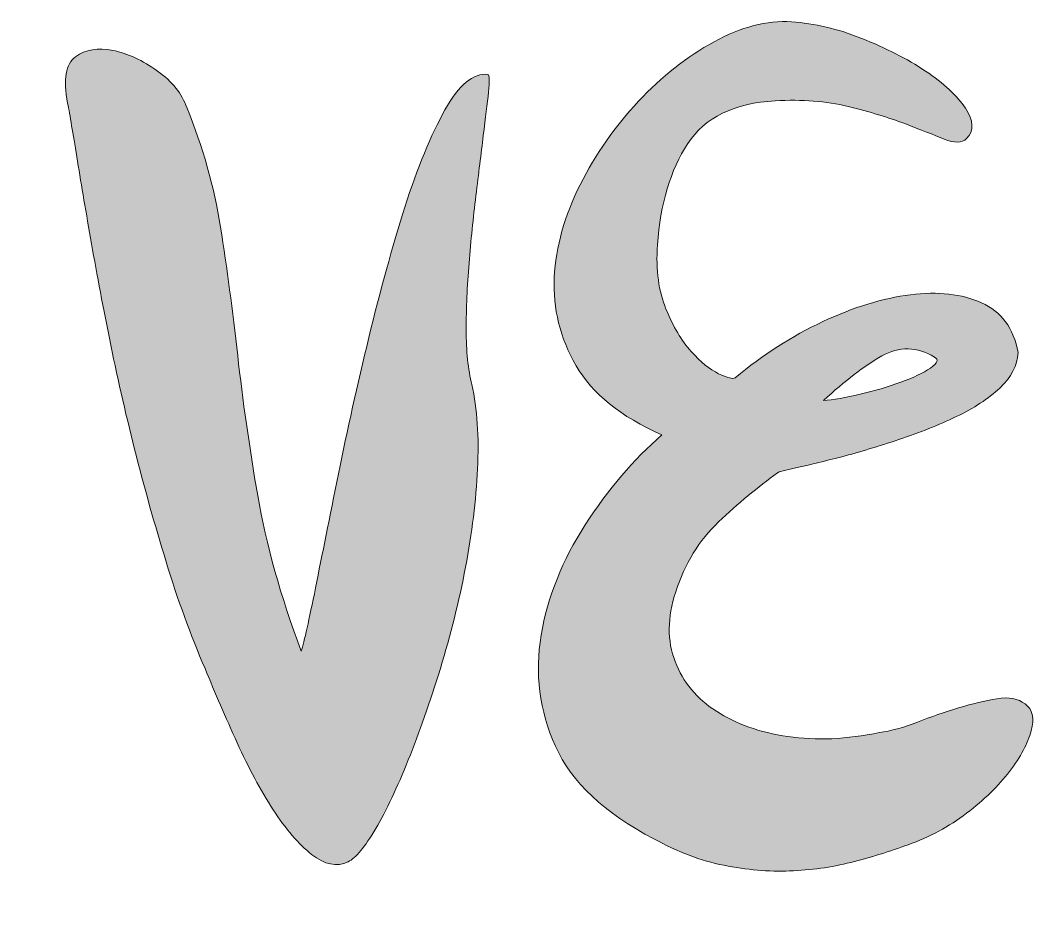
# Model space of a CAD drawing. Header units: inches. Extents: x 0.43 to 5.57, y -5.37 to -0.63.
# Drawn here: x 3.94 to 5.398, y -2.992 to -1.709 of the extents above; entities that cross this region are included whole.
import ezdxf

# ---------------------------------------------------------------- set-up
doc = ezdxf.new("R2010")
doc.units = ezdxf.units.IN
doc.header["$MEASUREMENT"] = 0
doc.layers.add('Layer 1', color=7, linetype='Continuous')

# ---------------------------------------------------------------- blocks, each defined once
blk = doc.blocks.new('block 5')
at = {"layer": 'Layer 1', "true_color": 0xc9963e}
h = blk.add_hatch(color=33, dxfattribs=at)
h.dxf.hatch_style = 2
edge = h.paths.add_edge_path()
edge.add_spline(control_points=[(5.3842, -2.6927), (5.3951, -2.7004), (5.3982, -2.7133), (5.3932, -2.7314), (5.3883, -2.7495), (5.3778, -2.769), (5.3619, -2.7899), (5.346, -2.8107), (5.3254, -2.8308), (5.3002, -2.85), (5.2749, -2.8692), (5.2469, -2.8843), (5.2162, -2.8953), (5.1899, -2.9051), (5.1624, -2.9136), (5.1339, -2.9208), (5.1053, -2.9279), (5.076, -2.932), (5.0458, -2.9331), (5.0156, -2.9342), (4.984, -2.9315), (4.9511, -2.9249), (4.9182, -2.9183), (4.8847, -2.9057), (4.8507, -2.887), (4.7793, -2.8497), (4.7321, -2.8053), (4.7091, -2.7536), (4.686, -2.7021), (4.6791, -2.6488), (4.6885, -2.5939), (4.6978, -2.5391), (4.719, -2.4861), (4.7519, -2.435), (4.7848, -2.384), (4.8216, -2.3409), (4.8622, -2.3058), (4.8029, -2.2794), (4.7618, -2.2463), (4.7387, -2.2062), (4.7157, -2.1661), (4.7052, -2.1238), (4.7074, -2.0794), (4.7096, -2.0349), (4.722, -1.9905), (4.7445, -1.946), (4.767, -1.9016), (4.795, -1.8615), (4.8284, -1.8258), (4.8619, -1.7902), (4.8981, -1.7616), (4.9371, -1.7402), (4.9761, -1.7188), (5.0131, -1.7092), (5.0483, -1.7114), (5.0812, -1.7136), (5.115, -1.7215), (5.1495, -1.7353), (5.1841, -1.749), (5.2146, -1.7646), (5.2409, -1.7822), (5.2672, -1.7998), (5.2864, -1.8176), (5.2985, -1.8357), (5.3106, -1.8538), (5.3111, -1.8684), (5.3002, -1.8793), (5.2936, -1.8859), (5.2829, -1.8862), (5.2681, -1.8801), (5.2533, -1.8741), (5.2343, -1.8667), (5.2113, -1.8579), (5.1882, -1.8491), (5.1611, -1.8409), (5.1298, -1.8332), (5.0985, -1.8256), (5.0636, -1.8228), (5.0252, -1.825), (4.9659, -1.8283), (4.9239, -1.8489), (4.8992, -1.8867), (4.8745, -1.9246), (4.86, -1.9732), (4.8556, -2.0325), (4.8534, -2.0687), (4.8575, -2.0994), (4.868, -2.1247), (4.8784, -2.1499), (4.8905, -2.1702), (4.9042, -2.1856), (4.9179, -2.201), (4.9311, -2.2117), (4.9437, -2.2177), (4.9563, -2.2237), (4.9643, -2.2257), (4.9676, -2.2235), (5.0071, -2.1905), (5.0491, -2.1636), (5.0935, -2.1428), (5.138, -2.1219), (5.18, -2.109), (5.2195, -2.1041), (5.259, -2.0991), (5.293, -2.103), (5.3216, -2.1156), (5.3501, -2.1282), (5.3677, -2.1521), (5.3743, -2.1872), (5.3732, -2.2059), (5.3644, -2.2229), (5.3479, -2.2383), (5.3315, -2.2537), (5.3106, -2.2674), (5.2854, -2.2794), (5.2601, -2.2915), (5.2327, -2.3025), (5.203, -2.3124), (5.1734, -2.3223), (5.1459, -2.3305), (5.1207, -2.3371), (5.0954, -2.3437), (5.074, -2.3489), (5.0565, -2.3527), (5.0389, -2.3566), (5.0296, -2.359), (5.0285, -2.3601), (4.9999, -2.381), (4.9717, -2.4046), (4.9437, -2.4309), (4.9157, -2.4573), (4.8951, -2.4908), (4.882, -2.5314), (4.8699, -2.5687), (4.8696, -2.6022), (4.8811, -2.6318), (4.8927, -2.6614), (4.9124, -2.6853), (4.9404, -2.7034), (4.9684, -2.7215), (5.0027, -2.7336), (5.0433, -2.7397), (5.0839, -2.7457), (5.1278, -2.7438), (5.175, -2.7339), (5.1915, -2.7317), (5.2096, -2.7268), (5.2294, -2.7191), (5.2491, -2.7114), (5.2689, -2.7045), (5.2887, -2.6985), (5.3084, -2.6925), (5.3268, -2.6881), (5.3438, -2.6853), (5.3608, -2.6826), (5.3743, -2.6851), (5.3842, -2.6927)], knot_values=[0, 0, 0, 0, 1, 1, 1, 2, 2, 2, 3, 3, 3, 4, 4, 4, 5, 5, 5, 6, 6, 6, 7, 7, 7, 8, 8, 8, 9, 9, 9, 10, 10, 10, 11, 11, 11, 12, 12, 12, 13, 13, 13, 14, 14, 14, 15, 15, 15, 16, 16, 16, 17, 17, 17, 18, 18, 18, 19, 19, 19, 20, 20, 20, 21, 21, 21, 22, 22, 22, 23, 23, 23, 24, 24, 24, 25, 25, 25, 26, 26, 26, 27, 27, 27, 28, 28, 28, 29, 29, 29, 30, 30, 30, 31, 31, 31, 32, 32, 32, 33, 33, 33, 34, 34, 34, 35, 35, 35, 36, 36, 36, 37, 37, 37, 38, 38, 38, 39, 39, 39, 40, 40, 40, 41, 41, 41, 42, 42, 42, 43, 43, 43, 44, 44, 44, 45, 45, 45, 46, 46, 46, 47, 47, 47, 48, 48, 48, 49, 49, 49, 50, 50, 50, 51, 51, 51, 52, 52, 52, 52], degree=3, periodic=1)
edge = h.paths.add_edge_path()
edge.add_spline(control_points=[(5.2541, -2.1938), (5.2288, -2.1785), (5.2036, -2.1779), (5.1783, -2.1922), (5.1531, -2.2065), (5.1251, -2.2279), (5.0944, -2.2564), (5.1086, -2.2553), (5.1262, -2.2523), (5.147, -2.2473), (5.1679, -2.2424), (5.1874, -2.2366), (5.2055, -2.23), (5.2236, -2.2235), (5.2379, -2.2166), (5.2483, -2.2095), (5.2587, -2.2023), (5.2607, -2.1971), (5.2541, -2.1938)], knot_values=[0, 0, 0, 0, 1, 1, 1, 2, 2, 2, 3, 3, 3, 4, 4, 4, 5, 5, 5, 6, 6, 6, 6], degree=3, periodic=1)
h = blk.add_hatch(color=33, dxfattribs=at)
h.dxf.hatch_style = 2
edge = h.paths.add_edge_path()
edge.add_spline(control_points=[(4.2052, -2.6417), (4.1844, -2.5934), (4.1657, -2.5423), (4.1493, -2.4885), (4.1328, -2.4348), (4.1177, -2.3807), (4.104, -2.3264), (4.0902, -2.272), (4.0782, -2.2188), (4.0677, -2.1667), (4.0573, -2.1145), (4.0483, -2.0665), (4.0406, -2.0226), (4.0329, -1.9787), (4.0263, -1.9397), (4.0208, -1.9057), (4.0153, -1.8717), (4.011, -1.8459), (4.0077, -1.8283), (4.0011, -1.7943), (4.0049, -1.772), (4.0192, -1.7616), (4.0334, -1.7512), (4.0513, -1.7482), (4.0727, -1.7525), (4.0941, -1.7569), (4.1155, -1.7668), (4.1369, -1.7822), (4.1583, -1.7976), (4.1723, -1.8151), (4.1789, -1.8349), (4.202, -1.8909), (4.2181, -1.9482), (4.2275, -2.0069), (4.2368, -2.0657), (4.245, -2.1271), (4.2522, -2.1914), (4.2593, -2.2556), (4.2689, -2.3228), (4.281, -2.3931), (4.2931, -2.4633), (4.3139, -2.5379), (4.3436, -2.617), (4.3479, -2.6027), (4.3548, -2.5723), (4.3641, -2.5256), (4.3735, -2.479), (4.3844, -2.4243), (4.3971, -2.3618), (4.4097, -2.2992), (4.4242, -2.2339), (4.4407, -2.1658), (4.4572, -2.0978), (4.4745, -2.0352), (4.4926, -1.9781), (4.5107, -1.9211), (4.5299, -1.8744), (4.5502, -1.8382), (4.5705, -1.8019), (4.5911, -1.7849), (4.6119, -1.7871), (4.6141, -1.7882), (4.6144, -1.7967), (4.6128, -1.8126), (4.6111, -1.8286), (4.6086, -1.8494), (4.6053, -1.8752), (4.6021, -1.901), (4.5985, -1.9298), (4.5947, -1.9617), (4.5908, -1.9935), (4.5875, -2.0259), (4.5848, -2.0588), (4.582, -2.0917), (4.5807, -2.1236), (4.5807, -2.1543), (4.5807, -2.185), (4.5834, -2.2114), (4.5889, -2.2333), (4.5965, -2.2685), (4.5993, -2.3088), (4.5971, -2.3544), (4.5949, -2.3999), (4.5892, -2.4471), (4.5798, -2.496), (4.5705, -2.5448), (4.5584, -2.5934), (4.5436, -2.6417), (4.5288, -2.69), (4.5134, -2.7339), (4.4975, -2.7734), (4.4816, -2.8129), (4.4659, -2.8459), (4.4506, -2.8722), (4.4352, -2.8985), (4.422, -2.9145), (4.4111, -2.9199), (4.3946, -2.9276), (4.377, -2.9241), (4.3584, -2.9092), (4.3397, -2.8944), (4.3213, -2.873), (4.3032, -2.845), (4.2851, -2.817), (4.2678, -2.7849), (4.2514, -2.7487), (4.2349, -2.7125), (4.2195, -2.6768), (4.2052, -2.6417)], knot_values=[0, 0, 0, 0, 1, 1, 1, 2, 2, 2, 3, 3, 3, 4, 4, 4, 5, 5, 5, 6, 6, 6, 7, 7, 7, 8, 8, 8, 9, 9, 9, 10, 10, 10, 11, 11, 11, 12, 12, 12, 13, 13, 13, 14, 14, 14, 15, 15, 15, 16, 16, 16, 17, 17, 17, 18, 18, 18, 19, 19, 19, 20, 20, 20, 21, 21, 21, 22, 22, 22, 23, 23, 23, 24, 24, 24, 25, 25, 25, 26, 26, 26, 27, 27, 27, 28, 28, 28, 29, 29, 29, 30, 30, 30, 31, 31, 31, 32, 32, 32, 33, 33, 33, 34, 34, 34, 35, 35, 35, 36, 36, 36, 36], degree=3, periodic=1)
at = {"layer": 'Layer 1', "lineweight": 0}
for points, knots in [([(5.3842, -2.6927), (5.3951, -2.7004), (5.3982, -2.7133), (5.3932, -2.7314), (5.3883, -2.7495), (5.3778, -2.769), (5.3619, -2.7899), (5.346, -2.8107), (5.3254, -2.8308), (5.3002, -2.85), (5.2749, -2.8692), (5.2469, -2.8843), (5.2162, -2.8953), (5.1899, -2.9051), (5.1624, -2.9136), (5.1339, -2.9208), (5.1053, -2.9279), (5.076, -2.932), (5.0458, -2.9331), (5.0156, -2.9342), (4.984, -2.9315), (4.9511, -2.9249), (4.9182, -2.9183), (4.8847, -2.9057), (4.8507, -2.887), (4.7793, -2.8497), (4.7321, -2.8053), (4.7091, -2.7536), (4.686, -2.7021), (4.6791, -2.6488), (4.6885, -2.5939), (4.6978, -2.5391), (4.719, -2.4861), (4.7519, -2.435), (4.7848, -2.384), (4.8216, -2.3409), (4.8622, -2.3058), (4.8029, -2.2794), (4.7618, -2.2463), (4.7387, -2.2062), (4.7157, -2.1661), (4.7052, -2.1238), (4.7074, -2.0794), (4.7096, -2.0349), (4.722, -1.9905), (4.7445, -1.946), (4.767, -1.9016), (4.795, -1.8615), (4.8284, -1.8258), (4.8619, -1.7902), (4.8981, -1.7616), (4.9371, -1.7402), (4.9761, -1.7188), (5.0131, -1.7092), (5.0483, -1.7114), (5.0812, -1.7136), (5.115, -1.7215), (5.1495, -1.7353), (5.1841, -1.749), (5.2146, -1.7646), (5.2409, -1.7822), (5.2672, -1.7998), (5.2864, -1.8176), (5.2985, -1.8357), (5.3106, -1.8538), (5.3111, -1.8684), (5.3002, -1.8793), (5.2936, -1.8859), (5.2829, -1.8862), (5.2681, -1.8801), (5.2533, -1.8741), (5.2343, -1.8667), (5.2113, -1.8579), (5.1882, -1.8491), (5.1611, -1.8409), (5.1298, -1.8332), (5.0985, -1.8256), (5.0636, -1.8228), (5.0252, -1.825), (4.9659, -1.8283), (4.9239, -1.8489), (4.8992, -1.8867), (4.8745, -1.9246), (4.86, -1.9732), (4.8556, -2.0325), (4.8534, -2.0687), (4.8575, -2.0994), (4.868, -2.1247), (4.8784, -2.1499), (4.8905, -2.1702), (4.9042, -2.1856), (4.9179, -2.201), (4.9311, -2.2117), (4.9437, -2.2177), (4.9563, -2.2237), (4.9643, -2.2257), (4.9676, -2.2235), (5.0071, -2.1905), (5.0491, -2.1636), (5.0935, -2.1428), (5.138, -2.1219), (5.18, -2.109), (5.2195, -2.1041), (5.259, -2.0991), (5.293, -2.103), (5.3216, -2.1156), (5.3501, -2.1282), (5.3677, -2.1521), (5.3743, -2.1872), (5.3732, -2.2059), (5.3644, -2.2229), (5.3479, -2.2383), (5.3315, -2.2537), (5.3106, -2.2674), (5.2854, -2.2794), (5.2601, -2.2915), (5.2327, -2.3025), (5.203, -2.3124), (5.1734, -2.3223), (5.1459, -2.3305), (5.1207, -2.3371), (5.0954, -2.3437), (5.074, -2.3489), (5.0565, -2.3527), (5.0389, -2.3566), (5.0296, -2.359), (5.0285, -2.3601), (4.9999, -2.381), (4.9717, -2.4046), (4.9437, -2.4309), (4.9157, -2.4573), (4.8951, -2.4908), (4.882, -2.5314), (4.8699, -2.5687), (4.8696, -2.6022), (4.8811, -2.6318), (4.8927, -2.6614), (4.9124, -2.6853), (4.9404, -2.7034), (4.9684, -2.7215), (5.0027, -2.7336), (5.0433, -2.7397), (5.0839, -2.7457), (5.1278, -2.7438), (5.175, -2.7339), (5.1915, -2.7317), (5.2096, -2.7268), (5.2294, -2.7191), (5.2491, -2.7114), (5.2689, -2.7045), (5.2887, -2.6985), (5.3084, -2.6925), (5.3268, -2.6881), (5.3438, -2.6853), (5.3608, -2.6826), (5.3743, -2.6851), (5.3842, -2.6927)], [0, 0, 0, 0, 1, 1, 1, 2, 2, 2, 3, 3, 3, 4, 4, 4, 5, 5, 5, 6, 6, 6, 7, 7, 7, 8, 8, 8, 9, 9, 9, 10, 10, 10, 11, 11, 11, 12, 12, 12, 13, 13, 13, 14, 14, 14, 15, 15, 15, 16, 16, 16, 17, 17, 17, 18, 18, 18, 19, 19, 19, 20, 20, 20, 21, 21, 21, 22, 22, 22, 23, 23, 23, 24, 24, 24, 25, 25, 25, 26, 26, 26, 27, 27, 27, 28, 28, 28, 29, 29, 29, 30, 30, 30, 31, 31, 31, 32, 32, 32, 33, 33, 33, 34, 34, 34, 35, 35, 35, 36, 36, 36, 37, 37, 37, 38, 38, 38, 39, 39, 39, 40, 40, 40, 41, 41, 41, 42, 42, 42, 43, 43, 43, 44, 44, 44, 45, 45, 45, 46, 46, 46, 47, 47, 47, 48, 48, 48, 49, 49, 49, 50, 50, 50, 51, 51, 51, 52, 52, 52, 52]), ([(4.2052, -2.6417), (4.1844, -2.5934), (4.1657, -2.5423), (4.1493, -2.4885), (4.1328, -2.4348), (4.1177, -2.3807), (4.104, -2.3264), (4.0902, -2.272), (4.0782, -2.2188), (4.0677, -2.1667), (4.0573, -2.1145), (4.0483, -2.0665), (4.0406, -2.0226), (4.0329, -1.9787), (4.0263, -1.9397), (4.0208, -1.9057), (4.0153, -1.8717), (4.011, -1.8459), (4.0077, -1.8283), (4.0011, -1.7943), (4.0049, -1.772), (4.0192, -1.7616), (4.0334, -1.7512), (4.0513, -1.7482), (4.0727, -1.7525), (4.0941, -1.7569), (4.1155, -1.7668), (4.1369, -1.7822), (4.1583, -1.7976), (4.1723, -1.8151), (4.1789, -1.8349), (4.202, -1.8909), (4.2181, -1.9482), (4.2275, -2.0069), (4.2368, -2.0657), (4.245, -2.1271), (4.2522, -2.1914), (4.2593, -2.2556), (4.2689, -2.3228), (4.281, -2.3931), (4.2931, -2.4633), (4.3139, -2.5379), (4.3436, -2.617), (4.3479, -2.6027), (4.3548, -2.5723), (4.3641, -2.5256), (4.3735, -2.479), (4.3844, -2.4243), (4.3971, -2.3618), (4.4097, -2.2992), (4.4242, -2.2339), (4.4407, -2.1658), (4.4572, -2.0978), (4.4745, -2.0352), (4.4926, -1.9781), (4.5107, -1.9211), (4.5299, -1.8744), (4.5502, -1.8382), (4.5705, -1.8019), (4.5911, -1.7849), (4.6119, -1.7871), (4.6141, -1.7882), (4.6144, -1.7967), (4.6128, -1.8126), (4.6111, -1.8286), (4.6086, -1.8494), (4.6053, -1.8752), (4.6021, -1.901), (4.5985, -1.9298), (4.5947, -1.9617), (4.5908, -1.9935), (4.5875, -2.0259), (4.5848, -2.0588), (4.582, -2.0917), (4.5807, -2.1236), (4.5807, -2.1543), (4.5807, -2.185), (4.5834, -2.2114), (4.5889, -2.2333), (4.5965, -2.2685), (4.5993, -2.3088), (4.5971, -2.3544), (4.5949, -2.3999), (4.5892, -2.4471), (4.5798, -2.496), (4.5705, -2.5448), (4.5584, -2.5934), (4.5436, -2.6417), (4.5288, -2.69), (4.5134, -2.7339), (4.4975, -2.7734), (4.4816, -2.8129), (4.4659, -2.8459), (4.4506, -2.8722), (4.4352, -2.8985), (4.422, -2.9145), (4.4111, -2.9199), (4.3946, -2.9276), (4.377, -2.9241), (4.3584, -2.9092), (4.3397, -2.8944), (4.3213, -2.873), (4.3032, -2.845), (4.2851, -2.817), (4.2678, -2.7849), (4.2514, -2.7487), (4.2349, -2.7125), (4.2195, -2.6768), (4.2052, -2.6417)], [0, 0, 0, 0, 1, 1, 1, 2, 2, 2, 3, 3, 3, 4, 4, 4, 5, 5, 5, 6, 6, 6, 7, 7, 7, 8, 8, 8, 9, 9, 9, 10, 10, 10, 11, 11, 11, 12, 12, 12, 13, 13, 13, 14, 14, 14, 15, 15, 15, 16, 16, 16, 17, 17, 17, 18, 18, 18, 19, 19, 19, 20, 20, 20, 21, 21, 21, 22, 22, 22, 23, 23, 23, 24, 24, 24, 25, 25, 25, 26, 26, 26, 27, 27, 27, 28, 28, 28, 29, 29, 29, 30, 30, 30, 31, 31, 31, 32, 32, 32, 33, 33, 33, 34, 34, 34, 35, 35, 35, 36, 36, 36, 36]), ([(5.2541, -2.1938), (5.2288, -2.1785), (5.2036, -2.1779), (5.1783, -2.1922), (5.1531, -2.2065), (5.1251, -2.2279), (5.0944, -2.2564), (5.1086, -2.2553), (5.1262, -2.2523), (5.147, -2.2473), (5.1679, -2.2424), (5.1874, -2.2366), (5.2055, -2.23), (5.2236, -2.2235), (5.2379, -2.2166), (5.2483, -2.2095), (5.2587, -2.2023), (5.2607, -2.1971), (5.2541, -2.1938)], [0, 0, 0, 0, 1, 1, 1, 2, 2, 2, 3, 3, 3, 4, 4, 4, 5, 5, 5, 6, 6, 6, 6])]:
    blk.add_open_spline(points, degree=3, knots=knots, dxfattribs=at)
blk = doc.blocks.new('block 15')
at = {"layer": 'Layer 1', "true_color": 0xd32227}
h = blk.add_hatch(color=242, dxfattribs=at)
h.dxf.hatch_style = 2
edge = h.paths.add_edge_path()
edge.add_spline(control_points=[(3.5548, -3.5503), (3.5737, -3.5377), (4.3877, -3.2348), (4.4066, -3.5061), (4.4252, -3.7732), (3.5548, -3.5503), (3.5548, -3.5503)], knot_values=[0, 0, 0, 0, 1, 1, 1, 2, 2, 2, 2], degree=3, periodic=1)
at = {"layer": 'Layer 1', "lineweight": 0}
blk.add_open_spline([(3.5548, -3.5503), (3.5737, -3.5377), (4.3877, -3.2348), (4.4066, -3.5061), (4.4252, -3.7732), (3.5548, -3.5503), (3.5548, -3.5503)], degree=3, knots=[0, 0, 0, 0, 1, 1, 1, 2, 2, 2, 2], dxfattribs=at)
blk = doc.blocks.new('block 16')
at = {"layer": 'Layer 1', "true_color": 0xd32227}
h = blk.add_hatch(color=242, dxfattribs=at)
h.dxf.hatch_style = 2
edge = h.paths.add_edge_path()
edge.add_spline(control_points=[(3.4868, -3.3814), (3.4945, -3.3672), (3.9068, -2.9096), (4.0077, -3.074), (4.1071, -3.2357), (3.4868, -3.3814), (3.4868, -3.3814)], knot_values=[0, 0, 0, 0, 1, 1, 1, 2, 2, 2, 2], degree=3, periodic=1)
at = {"layer": 'Layer 1', "lineweight": 0}
blk.add_open_spline([(3.4868, -3.3814), (3.4945, -3.3672), (3.9068, -2.9096), (4.0077, -3.074), (4.1071, -3.2357), (3.4868, -3.3814), (3.4868, -3.3814)], degree=3, knots=[0, 0, 0, 0, 1, 1, 1, 2, 2, 2, 2], dxfattribs=at)
blk = doc.blocks.new('block 17')
at = {"layer": 'Layer 1', "true_color": 0xd32227}
h = blk.add_hatch(color=242, dxfattribs=at)
h.dxf.hatch_style = 2
edge = h.paths.add_edge_path()
edge.add_spline(control_points=[(3.4868, -3.6883), (3.4945, -3.7025), (3.9068, -4.1601), (4.0077, -3.9958), (4.1071, -3.834), (3.4868, -3.6883), (3.4868, -3.6883)], knot_values=[0, 0, 0, 0, 1, 1, 1, 2, 2, 2, 2], degree=3, periodic=1)
at = {"layer": 'Layer 1', "lineweight": 0}
blk.add_open_spline([(3.4868, -3.6883), (3.4945, -3.7025), (3.9068, -4.1601), (4.0077, -3.9958), (4.1071, -3.834), (3.4868, -3.6883), (3.4868, -3.6883)], degree=3, knots=[0, 0, 0, 0, 1, 1, 1, 2, 2, 2, 2], dxfattribs=at)
blk = doc.blocks.new('block 14')
at = {"layer": 'Layer 1'}
for name in ['block 16', 'block 15', 'block 17']:
    blk.add_blockref(name, (0, 0), dxfattribs=at)
blk = doc.blocks.new('block 9')
at = {"layer": 'Layer 1'}
blk.add_blockref('block 14', (0, 0), dxfattribs=at)
blk = doc.blocks.new('block 7')
at = {"layer": 'Layer 1'}
blk.add_blockref('block 9', (0, 0), dxfattribs=at)
blk = doc.blocks.new('block 2')
at = {"layer": 'Layer 1'}
for name in ['block 5', 'block 7']:
    blk.add_blockref(name, (0, 0), dxfattribs=at)

msp = doc.modelspace()

# ---------------------------------------------------------------- block references
at = {"layer": 'Layer 1'}
msp.add_blockref('block 2', (0, 0), dxfattribs=at)

doc.saveas('drawing.dxf')
